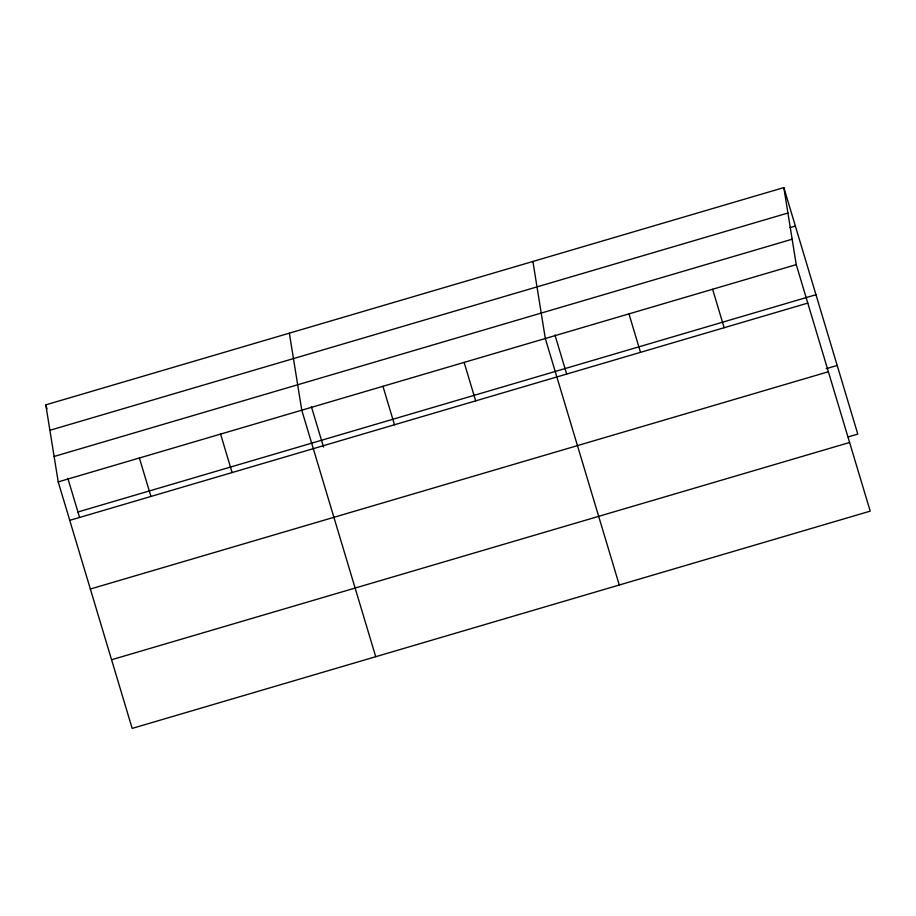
<?xml version="1.0" encoding="UTF-8"?>
<svg xmlns="http://www.w3.org/2000/svg" width="916" height="916" viewBox="0 0 916 916"><rect width="100%" height="100%" fill="white"/><g stroke="black" fill="none" stroke-linecap="round" stroke-linejoin="round"><path stroke-width="1.37" d="M783.833 187.597L796.244 264.632L870.2 511.139L132.167 728.403L58.212 481.896L45.8 404.861L783.833 187.597L857.788 434.104L848.193 436.921M49.899 430.291L787.932 213.027M789.89 227.672L795.374 226.057M54.113 456.477L792.157 239.213M58.212 481.896L796.244 264.632M77.94 511.975L815.973 294.712M69.753 520.357L807.786 303.093M826.221 368.679L837.19 365.45M90.352 589.011L828.385 371.747M111.569 659.749L849.601 442.485M712.602 289.261L724.144 327.722M628.96 313.879L640.502 352.339M554.947 334.935L566.672 374.026M619.273 585.003L545.318 338.508L532.906 261.472M464.137 362.404L475.667 400.865M382.945 386.3L394.487 424.761M311.394 406.624L323.531 447.077M375.72 656.703L301.765 410.208L289.353 333.172M220.584 434.104L232.114 472.564M139.392 458L150.934 496.461M45.8 404.861L46.991 408.845M67.841 478.324L79.566 517.414"/></g></svg>
